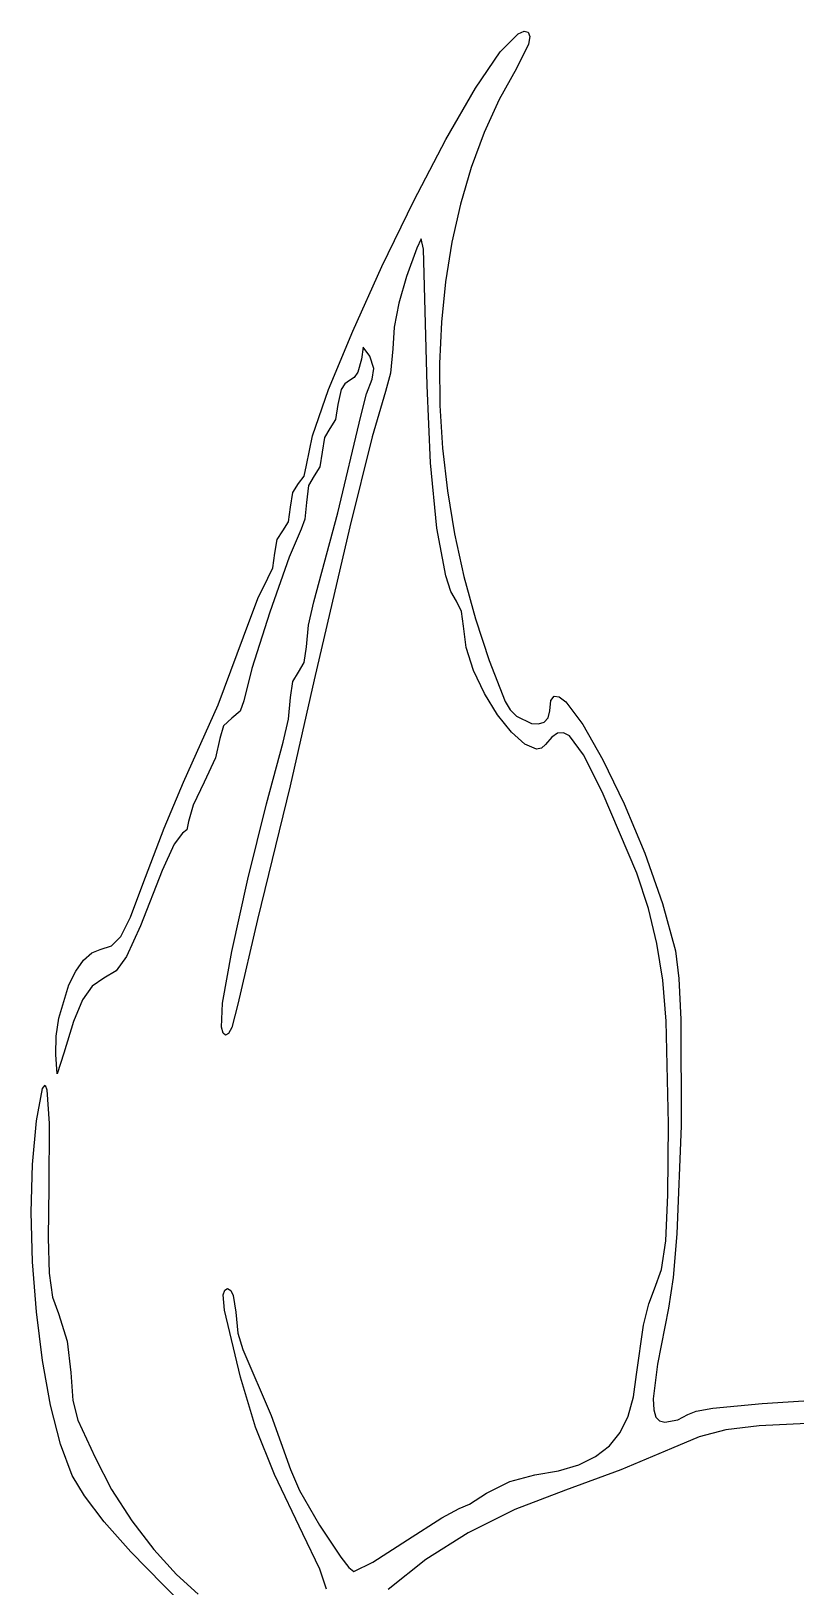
# Model space of a CAD drawing. Extents: x 56 to 1033, y 17 to 979.
# Drawn here: x 216.3 to 273.7, y 789.6 to 906.3 of the extents above; entities that cross this region are included whole.
import ezdxf

# ---------------------------------------------------------------- set-up
doc = ezdxf.new("R2010")
doc.units = 0

msp = doc.modelspace()

# ---------------------------------------------------------------- linework, layer by layer
at = {"layer": 'Layer 1'}
for p, q in [((251.52442, 904.69851), (252.872938, 906.046605)), ((252.872938, 906.046605), (253.333666, 906.25952)), ((253.333666, 906.25952), (253.627252, 906.189901)), ((253.627252, 906.189901), (253.735106, 905.856416)), ((253.735106, 905.856416), (253.638635, 905.277732)), ((249.673907, 901.984553), (251.52442, 904.69851)), ((253.638635, 905.277732), (252.75836, 903.45943)), ((252.75836, 903.45943), (251.455446, 901.137843)), ((247.451465, 898.126555), (249.673907, 901.984553)), ((251.455446, 901.137843), (250.317811, 898.658122)), ((250.317811, 898.658122), (249.345733, 896.035682)), ((245.047779, 893.5309), (247.451465, 898.126555)), ((249.345733, 896.035682), (248.539489, 893.285939)), ((242.653532, 888.603971), (245.047779, 893.5309)), ((248.539489, 893.285939), (247.899359, 890.42431)), ((245.597893, 890.682346), (245.26849, 889.99018)), ((245.782885, 889.909255), (245.597893, 890.682346)), ((247.899359, 890.42431), (247.42562, 887.466209)), ((245.26849, 889.99018), (244.488769, 887.849861)), ((246.04069, 879.68128), (245.782885, 889.909255)), ((240.459409, 883.752154), (242.653532, 888.603971)), ((244.488769, 887.849861), (243.924, 885.858668)), ((247.42562, 887.466209), (247.118551, 884.427052)), ((243.924, 885.858668), (243.580503, 884.043076)), ((238.656093, 879.381832), (240.459409, 883.752154)), ((243.580503, 884.043076), (243.4646, 882.42956)), ((247.118551, 884.427052), (246.978431, 881.322255)), ((241.237686, 882.55325), (241.12607, 881.65876)), ((241.74705, 881.88561), (241.237686, 882.55325)), ((243.4646, 882.42956), (243.304469, 880.592843)), ((241.12607, 881.65876), (240.854177, 880.667575)), ((242.048439, 880.952645), (241.74705, 881.88561)), ((246.978431, 881.322255), (247.005538, 878.167234)), ((240.22455, 880.05727), (239.881457, 879.81066)), ((240.56917, 880.288538), (240.22455, 880.05727)), ((240.854177, 880.667575), (240.56917, 880.288538)), ((241.498226, 879.06008), (241.92607, 880.16377)), ((241.92607, 880.16377), (242.048439, 880.952645)), ((243.304469, 880.592843), (242.91948, 879.23143)), ((237.434269, 875.899389), (238.656093, 879.381832)), ((239.600494, 879.389946), (239.34093, 878.26177)), ((239.881457, 879.81066), (239.600494, 879.389946)), ((241.0652, 877.37028), (241.498226, 879.06008)), ((242.91948, 879.23143), (241.909687, 875.82686)), ((246.292356, 873.878086), (246.04069, 879.68128)), ((239.34093, 878.26177), (239.167886, 877.126235)), ((247.005538, 878.167234), (247.200149, 874.977405)), ((238.75185, 876.44127), (238.335801, 875.771989)), ((239.167886, 877.126235), (238.75185, 876.44127)), ((239.337144, 870.130368), (241.0652, 877.37028)), ((236.98462, 873.71121), (237.434269, 875.899389)), ((238.335801, 875.771989), (238.16276, 874.67403)), ((241.909687, 875.82686), (240.24741, 869.07783)), ((238.16276, 874.67403), (237.989721, 873.576089)), ((247.200149, 874.977405), (247.562544, 871.768182)), ((236.39551, 872.31772), (236.811561, 872.8772)), ((236.811561, 872.8772), (236.98462, 873.71121)), ((237.57369, 872.90678), (237.157659, 872.169613)), ((237.989721, 873.576089), (237.57369, 872.90678)), ((246.779416, 868.98298), (246.292356, 873.878086)), ((235.979482, 871.648404), (236.39551, 872.31772)), ((237.157659, 872.169613), (236.98462, 870.90842)), ((247.562544, 871.768182), (248.093, 868.554983)), ((235.633401, 869.452505), (235.80644, 870.55047)), ((235.80644, 870.55047), (235.979482, 871.648404)), ((236.98462, 870.90842), (236.873416, 869.642975)), ((235.21737, 868.78324), (235.633401, 869.452505)), ((236.873416, 869.642975), (236.60598, 868.89551)), ((237.55007, 863.43968), (239.337144, 870.130368)), ((234.801321, 868.13831), (235.21737, 868.78324)), ((236.60598, 868.89551), (235.698459, 866.811567)), ((240.24741, 869.07783), (237.57192, 857.59073)), ((247.447611, 865.394449), (246.779416, 868.98298)), ((248.093, 868.554983), (248.791797, 865.353223)), ((234.475395, 866.0023), (234.62828, 867.09903)), ((234.62828, 867.09903), (234.801321, 868.13831)), ((234.1078, 865.21928), (234.475395, 866.0023)), ((235.698459, 866.811567), (234.241745, 862.682553)), ((233.35416, 863.69926), (234.1078, 865.21928)), ((247.832677, 864.214677), (247.447611, 865.394449)), ((248.791797, 865.353223), (249.659212, 862.178316)), ((232.2731, 860.83062), (233.35416, 863.69926)), ((248.24268, 863.51098), (247.832677, 864.214677)), ((234.241745, 862.682553), (232.886513, 858.444567)), ((237.150794, 861.708654), (237.55007, 863.43968)), ((248.612517, 862.722878), (248.24268, 863.51098)), ((248.76634, 861.61391), (248.612517, 862.722878)), ((236.98473, 860.08721), (237.150794, 861.708654)), ((248.973483, 860.025662), (248.76634, 861.61391)), ((249.659212, 862.178316), (250.695523, 859.04568)), ((230.376107, 855.727025), (232.2731, 860.83062)), ((236.811675, 858.890231), (236.98473, 860.08721)), ((236.39562, 858.17977), (236.811675, 858.890231)), ((249.531511, 858.300011), (248.973483, 860.025662)), ((250.695523, 859.04568), (251.90101, 855.97073)), ((232.886513, 858.444567), (232.28344, 856.03371)), ((235.979596, 857.469269), (236.39562, 858.17977)), ((250.345322, 856.574063), (249.531511, 858.300011)), ((237.57192, 857.59073), (235.76141, 849.63814)), ((235.80655, 856.27231), (235.979596, 857.469269)), ((251.319815, 854.984926), (250.345322, 856.574063)), ((227.78106, 849.93262), (230.376107, 855.727025)), ((232.28344, 856.03371), (232.015502, 855.25054)), ((235.645232, 854.650888), (235.80655, 856.27231)), ((251.90101, 855.97073), (252.264634, 855.355147)), ((255.24612, 855.27756), (255.330518, 856.039888)), ((255.330518, 856.039888), (255.571019, 856.380632)), ((255.571019, 856.380632), (255.948585, 856.336189)), ((255.948585, 856.336189), (256.444175, 855.942958)), ((256.444175, 855.942958), (257.713275, 854.255718)), ((231.38833, 854.72675), (230.764271, 854.140995)), ((232.015502, 855.25054), (231.38833, 854.72675)), ((235.25737, 852.91986), (235.645232, 854.650888)), ((252.359888, 853.669706), (251.319815, 854.984926)), ((252.264634, 855.355147), (252.746785, 854.869357)), ((252.746785, 854.869357), (253.860766, 854.329818)), ((253.860766, 854.329818), (254.389645, 854.297401)), ((254.389645, 854.297401), (254.831147, 854.437442)), ((254.831147, 854.437442), (255.133797, 854.760606)), ((255.133797, 854.760606), (255.24612, 855.27756)), ((257.713275, 854.255718), (259.226006, 851.610094)), ((230.50472, 853.20895), (230.158622, 851.7603)), ((230.764271, 854.140995), (230.50472, 853.20895)), ((253.370439, 852.765511), (252.359888, 853.669706)), ((255.390539, 853.290644), (254.92257, 852.73862)), ((255.831228, 853.596202), (255.390539, 853.290644)), ((256.267285, 853.63641), (255.831228, 853.596202)), ((256.721356, 853.392386), (256.267285, 853.63641)), ((257.774131, 851.976108), (256.721356, 853.392386)), ((233.98809, 848.30458), (235.25737, 852.91986)), ((254.256367, 852.409446), (253.370439, 852.765511)), ((254.622878, 852.479809), (254.256367, 852.409446)), ((254.92257, 852.73862), (254.622878, 852.479809)), ((259.17073, 849.1963), (257.774131, 851.976108)), ((230.158622, 851.7603), (229.32654, 849.9326)), ((259.226006, 851.610094), (260.830056, 848.297265)), ((226.312999, 846.468084), (227.78106, 849.93262)), ((229.32654, 849.9326), (228.494469, 848.196845)), ((235.76141, 849.63814), (233.32727, 839.62374)), ((261.76306, 843.106267), (259.17073, 849.1963)), ((228.494469, 848.196845), (228.14839, 846.96926)), ((232.604417, 842.644148), (233.98809, 848.30458)), ((260.830056, 848.297265), (262.373112, 844.608413)), ((224.72004, 842.27457), (226.312999, 846.468084)), ((227.70657, 846.10137), (227.076284, 845.278575)), ((228.018609, 846.357213), (227.70657, 846.10137)), ((228.14839, 846.96926), (228.018609, 846.357213)), ((227.076284, 845.278575), (226.18133, 843.30321)), ((262.373112, 844.608413), (263.702861, 840.834718)), ((226.18133, 843.30321), (224.540434, 839.136976)), ((231.406509, 837.226546), (232.604417, 842.644148)), ((262.638039, 840.449631), (261.76306, 843.106267)), ((223.789851, 839.807064), (224.72004, 842.27457)), ((263.277156, 837.827013), (262.638039, 840.449631)), ((263.702861, 840.834718), (264.66699, 837.26736)), ((223.06786, 838.353348), (223.789851, 839.807064)), ((224.540434, 839.136976), (223.504531, 836.849469)), ((233.32727, 839.62374), (231.85394, 833.28566)), ((222.373574, 837.636848), (223.06786, 838.353348)), ((220.269182, 836.569519), (220.887794, 837.131243)), ((220.887794, 837.131243), (221.5265, 837.38099)), ((221.5265, 837.38099), (222.373574, 837.636848)), ((223.504531, 836.849469), (222.707731, 835.768102)), ((230.69452, 833.33976), (231.406509, 837.226546)), ((263.714108, 835.069737), (263.277156, 837.827013)), ((264.66699, 837.26736), (264.923239, 835.20764)), ((219.1785, 834.713783), (219.692229, 835.746729)), ((219.692229, 835.746729), (220.269182, 836.569519)), ((222.707731, 835.768102), (221.78414, 835.22029)), ((218.426976, 832.221059), (219.1785, 834.713783)), ((220.92056, 834.621069), (220.19145, 833.591666)), ((221.78414, 835.22029), (220.92056, 834.621069)), ((263.98259, 832.009127), (263.714108, 835.069737)), ((264.923239, 835.20764), (265.075253, 832.112704)), ((220.19145, 833.591666), (219.51265, 831.973823)), ((230.623409, 831.554912), (230.69452, 833.33976)), ((231.85394, 833.28566), (231.403073, 831.518512)), ((218.232311, 830.863103), (218.426976, 832.221059)), ((265.075253, 832.112704), (265.092042, 824.150085)), ((219.51265, 831.973823), (218.8, 829.60928)), ((230.740581, 831.102397), (230.623409, 831.554912)), ((230.926245, 830.944713), (230.740581, 831.102397)), ((231.155407, 831.083028), (230.926245, 830.944713)), ((231.403073, 831.518512), (231.155407, 831.083028)), ((264.14893, 824.3032), (263.98259, 832.009127)), ((218.18713, 829.49863), (218.232311, 830.863103)), ((218.303586, 828.049106), (218.18713, 829.49863)), ((218.8, 829.60928), (218.303586, 828.049106)), ((216.74144, 824.51989), (217.201068, 826.958219)), ((217.201068, 826.958219), (217.382574, 827.209026)), ((217.382574, 827.209026), (217.526947, 826.8408)), ((217.526947, 826.8408), (217.689525, 824.326868)), ((216.434393, 821.258138), (216.74144, 824.51989)), ((217.689525, 824.326868), (217.65925, 819.57566)), ((264.101897, 818.970469), (264.14893, 824.3032)), ((265.092042, 824.150085), (264.768291, 816.045304)), ((216.34099, 817.683048), (216.434393, 821.258138)), ((217.65925, 819.57566), (217.61311, 815.742283)), ((263.945225, 815.52633), (264.101897, 818.970469)), ((216.446294, 813.942361), (216.34099, 817.683048)), ((217.61311, 815.742283), (217.703952, 813.09311)), ((264.768291, 816.045304), (264.494628, 812.772665)), ((263.628758, 813.377951), (263.945225, 815.52633)), ((216.735364, 810.183812), (216.446294, 813.942361)), ((263.10234, 811.9325), (263.628758, 813.377951)), ((217.703952, 813.09311), (217.956528, 811.306002)), ((264.494628, 812.772665), (264.15493, 810.46416)), ((217.956528, 811.306002), (218.39559, 810.05882)), ((230.753572, 811.481714), (230.868022, 811.816836)), ((230.84721, 810.31692), (230.753572, 811.481714)), ((230.868022, 811.816836), (231.08268, 811.93691)), ((231.08268, 811.93691), (231.315775, 811.796831)), ((231.315775, 811.796831), (231.506657, 811.415429)), ((231.506657, 811.415429), (231.683, 810.16167)), ((262.676302, 810.78875), (263.10234, 811.9325)), ((217.193262, 806.555143), (216.735364, 810.183812)), ((218.39559, 810.05882), (219.042975, 808.006661)), ((232.041887, 805.292326), (230.84721, 810.31692)), ((231.683, 810.16167), (231.840455, 808.607423)), ((262.279447, 809.195476), (262.676302, 810.78875)), ((264.15493, 810.46416), (263.322133, 806.281114)), ((261.75081, 805.5041), (262.279447, 809.195476)), ((219.042975, 808.006661), (219.31224, 805.65301)), ((231.840455, 808.607423), (232.21904, 807.36351)), ((217.80505, 803.20409), (217.193262, 806.555143)), ((232.21904, 807.36351), (234.356554, 802.420925)), ((219.31224, 805.65301), (219.465094, 803.538635)), ((233.165049, 801.546938), (232.041887, 805.292326)), ((261.530831, 803.824008), (261.75081, 805.5041)), ((263.322133, 806.281114), (263.00545, 803.661398)), ((218.555789, 800.278393), (217.80505, 803.20409)), ((219.465094, 803.538635), (219.83259, 802.06176)), ((261.125924, 802.379089), (261.530831, 803.824008)), ((263.00545, 803.661398), (263.037686, 802.84486)), ((266.220139, 802.743813), (267.475674, 802.981236)), ((267.475674, 802.981236), (271.16906, 803.32781)), ((271.16906, 803.32781), (276.24686, 803.63403)), ((219.83259, 802.06176), (221.14001, 799.27162)), ((234.356554, 802.420925), (235.80655, 798.38074)), ((260.523881, 801.157279), (261.125924, 802.379089)), ((263.037686, 802.84486), (263.195392, 802.30764)), ((263.195392, 802.30764), (263.477382, 802.012567)), ((263.477382, 802.012567), (263.88247, 801.92247)), ((263.88247, 801.92247), (264.858896, 802.092071)), ((264.858896, 802.092071), (265.60226, 802.49985)), ((265.60226, 802.49985), (266.220139, 802.743813)), ((274.52108, 801.82143), (270.951996, 801.646384)), ((234.596811, 797.99509), (233.165049, 801.546938)), ((259.712495, 800.146518), (260.523881, 801.157279)), ((266.44745, 800.813877), (264.37618, 799.94654)), ((268.450087, 801.345513), (266.44745, 800.813877)), ((270.951996, 801.646384), (268.450087, 801.345513)), ((219.43054, 797.92579), (218.555789, 800.278393)), ((258.679559, 799.334741), (259.712495, 800.146518)), ((264.37618, 799.94654), (260.582129, 798.351609)), ((221.14001, 799.27162), (222.378665, 796.870366)), ((235.80655, 798.38074), (236.466638, 796.790278)), ((254.12938, 797.9727), (255.900209, 798.259895)), ((255.900209, 798.259895), (257.412866, 798.709888)), ((260.582129, 798.351609), (256.4236, 796.83155)), ((257.412866, 798.709888), (258.679559, 799.334741)), ((220.345672, 796.386795), (219.43054, 797.92579)), ((236.71729, 793.55112), (234.596811, 797.99509)), ((250.50023, 796.59703), (252.235027, 797.477323)), ((252.235027, 797.477323), (254.12938, 797.9727)), ((221.831862, 794.449895), (220.345672, 796.386795)), ((222.378665, 796.870366), (223.886383, 794.530267)), ((236.466638, 796.790278), (237.962412, 794.204221)), ((249.229905, 795.78173), (250.50023, 796.59703)), ((256.4236, 796.83155), (252.629638, 795.371948)), ((244.57361, 793.0863), (247.136944, 794.750449)), ((247.136944, 794.750449), (248.45233, 795.44262)), ((248.45233, 795.44262), (249.229905, 795.78173)), ((252.629638, 795.371948), (249.122122, 793.621089)), ((223.818029, 792.200778), (221.831862, 794.449895)), ((223.886383, 794.530267), (225.548937, 792.36591)), ((237.989099, 790.901079), (236.71729, 793.55112)), ((237.962412, 794.204221), (239.567135, 791.793734)), ((249.122122, 793.621089), (245.938245, 791.612004)), ((225.548937, 792.36591), (227.252096, 790.491884)), ((241.968921, 791.422151), (244.57361, 793.0863)), ((226.23309, 789.72513), (223.818029, 792.200778)), ((239.567135, 791.793734), (240.183247, 791.020318)), ((240.55407, 790.72998), (241.968921, 791.422151)), ((245.938245, 791.612004), (243.1152, 789.377724)), ((227.252096, 790.491884), (228.881632, 789.022774)), ((238.486472, 789.38453), (237.989099, 790.901079)), ((240.183247, 791.020318), (240.55407, 790.72998)), ((229.182029, 786.77207), (226.23309, 789.72513))]:
    msp.add_line(p, q, dxfattribs=at)

doc.saveas('drawing.dxf')
